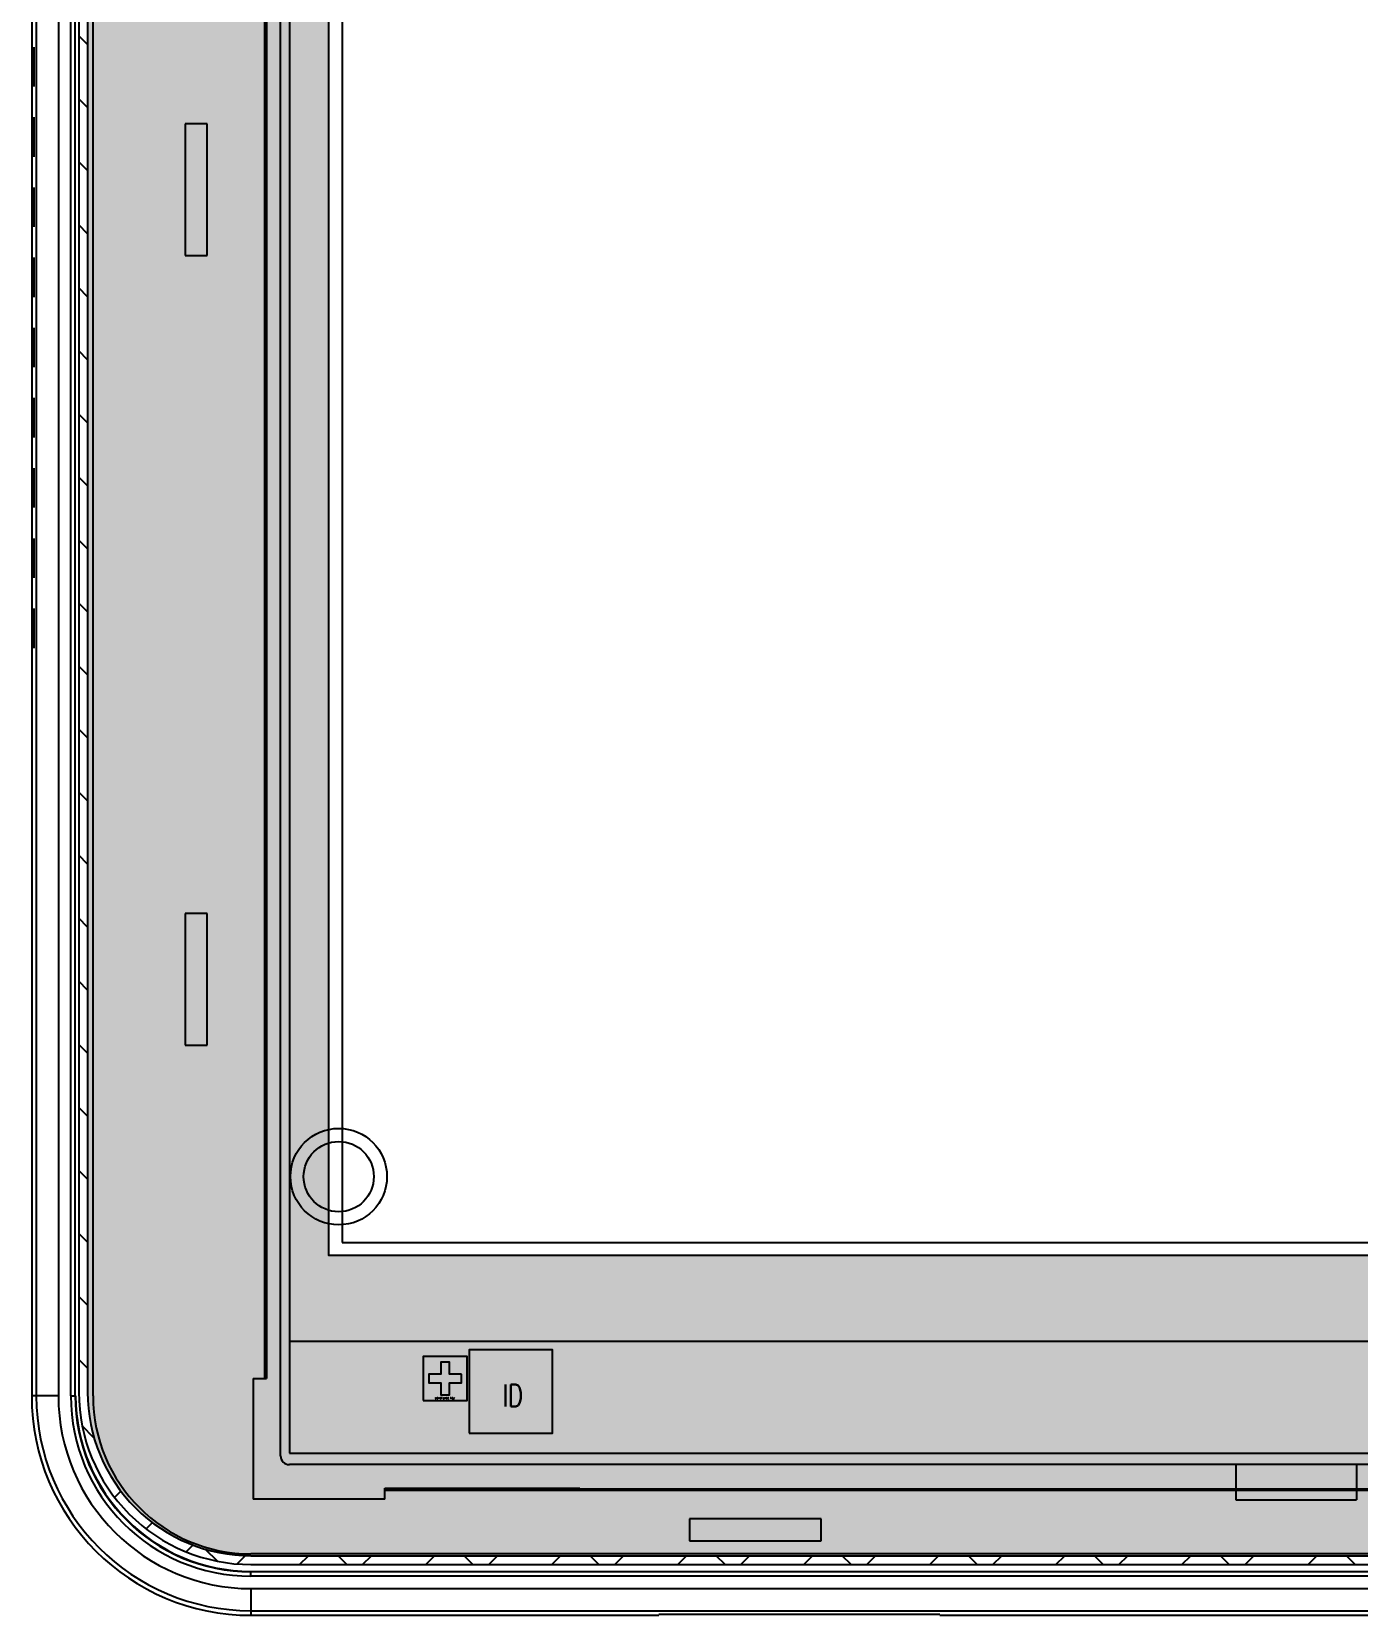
# Model space of a CAD drawing. Header units: millimetres. Extents: x 0 to 709, y 0 to 297.
# Drawn here: x 623.14 to 653.39, y 75.65 to 111.75 of the extents above; entities that cross this region are included whole.
import ezdxf

# ---------------------------------------------------------------- set-up
doc = ezdxf.new("R2010")
doc.units = ezdxf.units.MM
doc.header["$LTSCALE"] = 23.1
doc.layers.get('0').update_dxf_attribs({"linetype": 'CONTINUOUS'})
for name, color, linetype in [('Baseline.drawing', 10, 'CONTINUOUS'), ('CF_line.drawing', 12, 'CONTINUOUS'), ('DIM', 3, 'CONTINUOUS'), ('GATE.drawing', 13, 'CONTINUOUS'), ('TFT_line.drawing', 11, 'CONTINUOUS'), ('保护膜', 5, 'CONTINUOUS')]:
    doc.layers.add(name, color=color, linetype=linetype)
doc.styles.add('W0$254', font='simplex', dxfattribs={"width": 0.75})

# ---------------------------------------------------------------- blocks, each defined once
blk = doc.blocks.new('mark_panel_proc_key')
at = {"linetype": 'Continuous'}
h = blk.add_hatch(color=3, dxfattribs=at)
h.dxf.hatch_style = 1
h.paths.add_polyline_path([(0.125, 0.6), (0.125, 0.4), (0.4, 0.4), (0.4, 0.125), (0.6, 0.125), (0.6, 0.4), (0.875, 0.4), (0.875, 0.6), (0.6, 0.6), (0.6, 0.875), (0.4, 0.875), (0.4, 0.6)])
at = {"layer": 'GATE.drawing'}
blk.add_lwpolyline([(0.875, 0.6), (0.6, 0.6), (0.6, 0.875), (0.4, 0.875), (0.4, 0.6), (0.125, 0.6), (0.125, 0.4), (0.4, 0.4), (0.4, 0.125), (0.6, 0.125), (0.6, 0.4), (0.875, 0.4), (0.875, 0.6)], close=True, dxfattribs=at)
at = {"layer": 'TFT_line.drawing', "color": 0}
blk.add_lwpolyline([(0, 0), (1, 0), (1, 1), (0, 1), (0, 0)], close=True, dxfattribs=at)
at = {"layer": 'TFT_line.drawing', "insert": (0.493, 0.05165), "char_height": 0.05, "width": 0.55953, "attachment_point": 5, "style": 'W0$254'}
blk.add_mtext('panel proc key', dxfattribs=at)
blk = doc.blocks.new('plg_com')
blk.add_blockref('mark_panel_proc_key', (3.05, 1.2))
blk = doc.blocks.new('id_panel')
at = {"layer": 'TFT_line.drawing'}
blk.add_lwpolyline([(0, 0), (1.9, 0), (1.9, 1.9), (0, 1.9), (0, 0)], close=True, dxfattribs=at)
blk.add_lwpolyline([(0, 0), (1.9, 0), (1.9, 1.9), (0, 1.9), (0, 0)], close=True, dxfattribs=at)
at = {"layer": 'TFT_line.drawing', "insert": (0.99099, 0.86224), "char_height": 0.5, "width": 0.69049, "attachment_point": 5, "style": 'W0$254'}
blk.add_mtext('ID', dxfattribs=at)
blk = doc.blocks.new('plg_left')
for name, p in [('plg_com', (0, 0)), ('id_panel', (4.1, 0.45))]:
    blk.add_blockref(name, p)
blk = doc.blocks.new('fasf')
at = {"layer": 'Baseline.drawing', "color": 4}
blk.add_lwpolyline([(4599.856815386327, -522.0123119264283), (4671.712815386327, -522.0123119264283), (4671.712815386327, -451.8363119264283), (4599.856815386327, -451.8363119264283), (4599.856815386327, -522.0123119264283)], close=True, dxfattribs=at)
at = {"layer": 'CF_line.drawing', "color": 4}
blk.add_lwpolyline([(4598.656815386327, -524.2623119264283), (4672.912815386327, -524.2623119264283), (4672.912815386327, -450.6363119264283), (4598.656815386327, -450.6363119264283), (4598.656815386327, -524.2623119264283)], close=True, dxfattribs=at)
at = {"layer": 'TFT_line.drawing', "color": 4}
blk.add_lwpolyline([(4598.656815386327, -526.8123119264284), (4672.912815386327, -526.8123119264284), (4672.912815386327, -450.6363119264283), (4598.656815386327, -450.6363119264283), (4598.656815386327, -526.8123119264284)], close=True, dxfattribs=at)
at = {"color": 4}
blk.add_blockref('plg_left', (4598.656815386327, -526.8123119264284), dxfattribs=at)

msp = doc.modelspace()

# ---------------------------------------------------------------- hatches: boundary and pattern name
at = {"linetype": 'ByBlock'}
h = msp.add_hatch(dxfattribs=at)
h.set_pattern_fill('AR-HBONE', color=256, scale=0.01)
h.set_pattern_definition([(45, (-14223.55447783876, 3305.209328596313), (0, 1.436840979371065), [3.048, -1.016]), (135, (-14222.83605783876, 3305.927748596313), (1.4210854715202e-16, 1.436840979371065), [3.048, -1.016])])
h.paths.add_polyline_path([(708.0682988627996, 156.7335231613227, 0.4142135623730933), (704.1432988627989, 160.6585231613233), (628.1432988627987, 160.6585231613238, 0.4142135623730974), (624.2182988627992, 156.7335231613243), (624.2182988627992, 80.7335231613236, 0.414213562373093), (628.1432988627989, 76.80852316132388), (704.1432988627992, 76.80852316132342, 0.4142135623730969), (708.0682988627996, 80.73352316132383)])
h.paths.add_polyline_path([(707.8682988627988, 80.73352316132387, -0.4142135623730965), (704.1432988627981, 77.00852316132324), (628.1432988627978, 77.0085231613237, -0.4142135623730924), (624.4182988627981, 80.73352316132342), (624.4182988627981, 156.7335231613242, -0.4142135623730975), (628.1432988627979, 160.458523161324), (704.1432988627982, 160.4585231613235, -0.4142135623730933), (707.8682988627988, 156.7335231613229)], flags=16)
h.paths.add_polyline_path([(702.3752988627984, 83.84965298142407), (629.9192988627965, 83.84965298142407), (629.9192988627965, 154.6256529814239), (702.3752988627984, 154.6256529814239)], flags=0)
h.paths.add_polyline_path([(693.4792120909915, 81.18152316132472), (693.4792120909933, 80.15443358307289, -0.2826664897862923), (692.9310976061968, 79.26235764395531), (691.5051690484706, 78.5400464227958), (679.1000417227297, 78.5400464227958), (677.75778400176, 79.25755947411187, -0.1070112936570022), (677.4352297476398, 79.53152316132474, -0.1648351467981754), (677.2292120909914, 80.13946397953488), (677.2292120909915, 81.1815231613244, -0.4142135623730638), (677.4292120909922, 81.3815231613251), (693.2792120909908, 81.3815231613251, -0.4142135623725836)], flags=0)
h.paths.add_polyline_path([(693.07921209099, 81.23152316132456), (693.07921209099, 80.83152316132492), (693.32921209099, 80.83152316132492), (693.32921209099, 80.53152316132474), (693.07921209099, 80.53152316132474), (693.07921209099, 80.03152316132474), (692.7792120909908, 80.03152316132474), (692.7792120909908, 81.23152316132456)], flags=0)
h.paths.add_polyline_path([(692.4792120909915, 81.23152316132456), (692.4792120909915, 80.03152316132474), (692.1792120909922, 80.03152316132474), (692.1792120909922, 81.23152316132456)], flags=0)
h.paths.add_polyline_path([(691.879212090993, 81.23152316132456), (691.879212090993, 80.03152316132474), (691.57921209099, 80.03152316132474), (691.57921209099, 81.23152316132456)], flags=0)
h.paths.add_polyline_path([(691.2792120909908, 81.23152316132456), (691.2792120909908, 80.03152316132474), (690.9792120909915, 80.03152316132474), (690.9792120909915, 81.23152316132456)], flags=0)
h.paths.add_polyline_path([(690.6792120909922, 81.23152316132456), (690.6792120909922, 80.03152316132474), (690.379212090993, 80.03152316132474), (690.379212090993, 81.23152316132456)], flags=0)
h.paths.add_polyline_path([(690.0792120909937, 81.23152316132456), (690.0792120909937, 80.03152316132474), (689.7792120909908, 80.03152316132474), (689.7792120909908, 81.23152316132456)], flags=0)
h.paths.add_polyline_path([(689.4792120909915, 81.23152316132456), (689.4792120909915, 80.03152316132474), (689.1792120909922, 80.03152316132474), (689.1792120909922, 81.23152316132456)], flags=0)
h.paths.add_polyline_path([(688.879212090993, 81.23152316132456), (688.879212090993, 80.03152316132474), (688.57921209099, 80.03152316132474), (688.57921209099, 81.23152316132456)], flags=0)
h.paths.add_polyline_path([(688.2792120909908, 81.23152316132456), (688.2792120909908, 80.03152316132474), (687.9792120909915, 80.03152316132474), (687.9792120909915, 81.23152316132456)], flags=0)
h.paths.add_polyline_path([(687.6792120909922, 81.23152316132456), (687.6792120909922, 80.03152316132474), (687.379212090993, 80.03152316132474), (687.379212090993, 81.23152316132456)], flags=0)
h.paths.add_polyline_path([(687.0792120909937, 81.23152316132456), (687.0792120909937, 80.03152316132474), (686.7792120909908, 80.03152316132474), (686.7792120909908, 81.23152316132456)], flags=0)
h.paths.add_polyline_path([(686.4792120909915, 81.23152316132456), (686.4792120909915, 80.03152316132474), (686.1792120909922, 80.03152316132474), (686.1792120909922, 81.23152316132456)], flags=0)
h.paths.add_polyline_path([(685.879212090993, 81.23152316132456), (685.879212090993, 80.03152316132474), (685.57921209099, 80.03152316132474), (685.57921209099, 81.23152316132456)], flags=0)
h.paths.add_polyline_path([(685.2792120909908, 81.23152316132456), (685.2792120909908, 80.03152316132474), (684.9792120909915, 80.03152316132474), (684.9792120909915, 81.23152316132456)], flags=0)
h.paths.add_polyline_path([(684.6792120909922, 81.23152316132456), (684.6792120909922, 80.03152316132474), (684.379212090993, 80.03152316132474), (684.379212090993, 81.23152316132456)], flags=0)
h.paths.add_polyline_path([(684.0792120909937, 81.23152316132456), (684.0792120909937, 80.03152316132474), (683.7792120909908, 80.03152316132474), (683.7792120909908, 81.23152316132456)], flags=0)
h.paths.add_polyline_path([(683.4792120909915, 81.23152316132456), (683.4792120909915, 80.03152316132474), (683.1792120909922, 80.03152316132474), (683.1792120909922, 81.23152316132456)], flags=0)
h.paths.add_polyline_path([(682.879212090993, 81.23152316132456), (682.879212090993, 80.03152316132474), (682.57921209099, 80.03152316132474), (682.57921209099, 81.23152316132456)], flags=0)
h.paths.add_polyline_path([(682.2792120909908, 81.23152316132456), (682.2792120909908, 80.03152316132474), (681.9792120909915, 80.03152316132474), (681.9792120909915, 81.23152316132456)], flags=0)
h.paths.add_polyline_path([(681.6792120909922, 81.23152316132456), (681.6792120909922, 80.03152316132474), (681.379212090993, 80.03152316132474), (681.379212090993, 81.23152316132456)], flags=0)
h.paths.add_polyline_path([(681.0792120909937, 81.23152316132456), (681.0792120909937, 80.03152316132474), (680.7792120909908, 80.03152316132474), (680.7792120909908, 81.23152316132456)], flags=0)
h.paths.add_polyline_path([(680.4792120909915, 81.23152316132456), (680.4792120909915, 80.03152316132474), (680.1792120909922, 80.03152316132474), (680.1792120909922, 81.23152316132456)], flags=0)
h.paths.add_polyline_path([(679.879212090993, 81.23152316132456), (679.879212090993, 80.03152316132474), (679.57921209099, 80.03152316132474), (679.57921209099, 81.23152316132456)], flags=0)
h.paths.add_polyline_path([(679.2792120909908, 81.23152316132456), (679.2792120909908, 80.03152316132474), (678.9792120909915, 80.03152316132474), (678.9792120909915, 81.23152316132456)], flags=0)
h.paths.add_polyline_path([(678.6792120909922, 81.23152316132456), (678.6792120909922, 80.03152316132474), (678.3792120909893, 80.03152316132474), (678.3792120909893, 81.23152316132456)], flags=0)
h.paths.add_polyline_path([(678.0792120909937, 81.23152316132456), (678.0792120909937, 80.03152316132474), (677.7792120909908, 80.03152316132474), (677.7792120909908, 80.53152316132474), (677.5292120909908, 80.53152316132474), (677.5292120909908, 80.83152316132492), (677.7792120909908, 80.83152316132492), (677.7792120909908, 81.23152316132456)], flags=0)
h = msp.add_hatch(dxfattribs=at)
h.set_pattern_fill('ANGLE', color=8, scale=0.1)
h.set_pattern_definition([(0, (0, 0), (0, 0.6985000000000001), [0.508, -0.1905]), (90, (0, 0), (-0.6985000000000001, 4.277078946022132e-17), [0.508, -0.1905])])
edge = h.paths.add_edge_path()
edge.add_arc((704.1432988627967, 156.7335231613222), 3.725000000002183, 6.994658778666809e-12, 89.99999999997203)
edge.add_line((704.1432988627985, 160.4585231613235), (628.1432988627985, 160.458523161324))
edge.add_arc((628.1432988627985, 156.7335231613241), 3.724999999999909, 90, 180)
edge.add_line((624.4182988627981, 156.7335231613241), (624.4182988627981, 80.7335231613236))
edge.add_arc((628.1432988627985, 80.73352316132406), 3.725000000000364, 180.000000000007, 270)
edge.add_line((628.1432988627985, 77.0085231613237), (680.4042120909908, 77.00852316132324))
edge.add_line((680.4042120909908, 77.00852316132324), (680.4042120909944, 77.24354045363253))
edge.add_arc((679.4042120909944, 77.24354045363026), 1, 1.302755197527456e-10, 61.87296310880076)
edge.add_line((679.8756401802275, 78.12544495905178), (677.7577840017602, 79.25755947411227))
edge.add_arc((678.2292120909933, 80.13946397953515), 1.000000000001567, 217.4407591831748, 241.8729631088376, ccw=False)
edge.add_arc((678.2292120909915, 80.13946397953515), 1.000000000000277, 180.0000000000261, 217.4407591832382, ccw=False)
edge.add_line((677.2292120909915, 80.1394639795347), (677.2292120909915, 81.18152316132438))
edge.add_arc((677.4292120909922, 81.18152316132438), 0.2000000000007276, 90, 180, ccw=False)
edge.add_line((677.4292120909922, 81.3815231613251), (693.2792120909908, 81.3815231613251))
edge.add_arc((693.2792120909908, 81.18152316132438), 0.2000000000007276, 1.3028511602897197e-10, 90, ccw=False)
edge.add_line((693.4792120909915, 81.18152316132483), (693.4792120909933, 80.15443358307294))
edge.add_arc((692.4792120909951, 80.15443358307022), 0.999999999998181, -63.135278851498924, 1.5631940186722204e-10, ccw=False)
edge.add_line((692.931097606197, 79.26235764395534), (691.5051690484706, 78.5400464227958))
edge.add_line((691.5051690484706, 78.5400464227958), (690.9523265757944, 78.26000131156962))
edge.add_arc((691.4042120909999, 77.36792537245339), 1.000000000001332, 116.8647211486517, 179.9999999999479)
edge.add_line((690.404212090998, 77.3679253724543), (690.404212090998, 77.00852316132324))
edge.add_line((690.404212090998, 77.00852316132324), (704.1432988627985, 77.00852316132324))
edge.add_arc((704.1432988627967, 80.73352316132497), 3.725000000001728, 270.000000000028, 359.999999999986)
edge.add_line((707.8682988627988, 80.73352316132406), (707.8682988627988, 156.7335231613227))
h.paths.add_polyline_path([(702.3752988627984, 83.84965298142407), (629.9192988627965, 83.84965298142407), (629.9192988627965, 154.6256529814239), (702.3752988627984, 154.6256529814239)], flags=16)

# ---------------------------------------------------------------- linework, layer by layer
at = {"color": 7, "linetype": 'Continuous'}
for p, q in [((623.1432988627985, 156.6502250214236), (623.1432988627985, 80.65022502142355)), ((623.2484577857985, 156.6502250214236), (623.2484577857985, 80.65022502142355)), ((623.7528210534985, 156.6502250214236), (623.7528210534985, 80.65022502142355)), ((624.0350045304984, 80.65022502142355), (624.0350045304984, 156.6502250214236)), ((624.1350007227985, 80.65022502142355), (624.1350007227985, 156.6502250214236)), ((624.5432988627985, 80.65022502142355), (624.5432988627985, 156.6502250214236)), ((628.4487884471985, 152.9502250214236), (628.4487884471985, 81.05022502142356)), ((628.4932988627985, 152.9502250214236), (628.4932988627985, 81.05022502142356)), ((626.6432988627985, 109.6502250214236), (626.6432988627985, 106.6502250214236)), ((627.1432988627985, 109.6502250214236), (626.6432988627985, 109.6502250214236)), ((627.1432988627985, 106.6502250214236), (627.1432988627985, 109.6502250214236)), ((626.6432988627985, 106.6502250214236), (627.1432988627985, 106.6502250214236)), ((626.6432988627985, 91.65022502142355), (626.6432988627985, 88.65022502142355)), ((627.1432988627985, 91.65022502142355), (626.6432988627985, 91.65022502142355)), ((627.1432988627985, 88.65022502142355), (627.1432988627985, 91.65022502142355)), ((626.6432988627985, 88.65022502142355), (627.1432988627985, 88.65022502142355)), ((628.1932988627984, 81.05022502142356), (628.1932988627984, 78.30022502142356)), ((628.1932988627984, 81.05022502142356), (628.4932988627985, 81.05022502142356)), ((623.7528210534985, 80.65022502142355), (623.1432988627985, 80.65022502142355)), ((624.0350045304984, 80.65022502142355), (624.1350007227985, 80.65022502142355)), ((631.1932988627984, 78.55025548702355), (635.6432988627985, 78.55025548702355)), ((631.1932988627984, 78.30022502142356), (631.1932988627984, 78.55025548702355)), ((631.1932988627984, 78.50574507152356), (701.0932988627985, 78.50574507152356)), ((657.3432988627985, 78.52581839612355), (635.6432988627985, 78.52581839612355)), ((631.1932988627984, 78.30022502142356), (628.1932988627984, 78.30022502142356)), ((641.1432988627985, 77.85022502142355), (638.1432988627985, 77.85022502142355)), ((638.1432988627985, 77.85022502142355), (638.1432988627985, 77.35022502142355)), ((641.1432988627985, 77.35022502142355), (641.1432988627985, 77.85022502142355)), ((638.1432988627985, 77.35022502142355), (641.1432988627985, 77.35022502142355)), ((704.1432988627985, 77.05022502142356), (628.1432988627985, 77.05022502142356)), ((628.1432988627985, 76.54193068922356), (628.1432988745985, 76.64192688152356)), ((704.1432988627985, 76.54193068922356), (628.1432988627985, 76.54193068922356)), ((628.1432988627985, 76.25974721222356), (704.1432988627985, 76.25974721222356)), ((628.1432988627985, 76.25974721222356), (628.1432988627985, 75.65022502142355)), ((628.1432988627985, 75.75538394442356), (704.1432988627985, 75.75538394442356)), ((628.1432988627985, 75.65022502142355), (637.4432988627984, 75.65022502142355)), ((643.8432988627985, 75.66855144382355), (637.4432988627984, 75.66855144382355)), ((637.4432988627984, 75.65022502142355), (637.4432988627984, 75.66855144382355)), ((643.8432988627985, 75.65022502142355), (643.8432988627985, 75.66855144382355)), ((643.8432988627985, 75.65022502142355), (688.4432988627984, 75.65022502142355))]:
    msp.add_line(p, q, dxfattribs=at)
at = {"color": 0}
for p, q in [((628.8172988627994, 79.28565298142559), (628.8172988627994, 155.425652981425)), ((703.2772988627985, 79.08565298142486), (629.0172988627983, 79.08565298142486))]:
    msp.add_line(p, q, dxfattribs=at)
at = {"color": 1}
for p, q in [((650.5972988627982, 79.08565298142486), (650.5972988627981, 78.28565298142487)), ((653.3472988627982, 79.08565298142486), (653.3472988627982, 78.28565298142487)), ((650.5972988627981, 78.28565298142486), (653.3472988627983, 78.28565298142487))]:
    msp.add_line(p, q, dxfattribs=at)
at = {"color": 5, "linetype": 'Continuous'}
msp.add_line((704.1432988627985, 76.64192688152356), (628.1432988627985, 76.64192688152356), dxfattribs=at)
msp.add_lwpolyline([(624.2182988627992, 80.73352316132406, 0.414213562373095), (628.1432988627985, 76.80852316132388), (704.1432988627985, 76.80852316132342, 0.414213562373095), (708.0682988627996, 80.73352316132315), (708.0682988627996, 156.7335231613231, 0.414213562373095), (704.1432988627985, 160.6585231613233), (628.1432988627985, 160.6585231613238, 0.414213562373095), (624.2182988627992, 156.7335231613241)], format="xyb", close=True, dxfattribs=at)
at = {"color": 8, "linetype": 'Continuous'}
msp.add_lwpolyline([(629.9192988627965, 154.6256529814239), (702.3752988627984, 154.6256529814239), (702.3752988627984, 83.84965298142407), (629.9192988627965, 83.84965298142407)], close=True, dxfattribs=at)
at = {"color": 7, "linetype": 'Continuous'}
for radius in [1.1, 0.8]:
    msp.add_circle((630.1432988627985, 85.65022502142355), radius, dxfattribs=at)
for radius in [5, 4.894841077, 4.3904778092, 4.1082943322, 4.0082981399, 3.9973819397, 3.6]:
    msp.add_arc((628.1432988627985, 80.65022502142355), radius, 180, 270, dxfattribs=at)
at = {"color": 0}
msp.add_arc((629.0172988627983, 79.28565298142559), 0.199999999999989, 180, 269.9999999998957, dxfattribs=at)
at = {"color": 7, "linetype": 'Continuous'}
for centre in [(623.1969690996984, 110.9502250214235), (623.1969690996984, 109.3502250214236), (623.1969690996984, 107.7502250214236), (623.1969690996984, 106.1502250214236), (623.1969690996984, 104.5502250214236), (623.1969690996984, 102.9502250214235), (623.1969690996984, 101.3502250214236), (623.1969690996984, 99.75022502142356), (623.1969690996984, 98.15022502142355)]:
    msp.add_ellipse(centre, major_axis=(0, 0.45), ratio=0.0087268678, start_param=-3.1415926536, end_param=0, dxfattribs=at)
at = {"layer": '保护膜', "color": 0, "linetype": 'Continuous'}
msp.add_lwpolyline([(624.4182988627981, 80.73352316132406, 0.4142135623731952), (628.1432988627985, 77.0085231613237), (704.1432988627985, 77.00852316132324, 0.4142135623730522), (707.8682988627988, 80.7335231613236), (707.8682988627988, 156.7335231613231, 0.4142135623730522), (704.1432988627985, 160.4585231613235), (628.1432988627985, 160.458523161324, 0.4142135623731594), (624.4182988627981, 156.7335231613241)], format="xyb", close=True, dxfattribs=at)

# ---------------------------------------------------------------- block references
at = {"layer": 'DIM', "color": 0}
msp.add_blockref('fasf', (-3969.637516523529, 606.1619649078523), dxfattribs=at)

doc.saveas('drawing.dxf')
